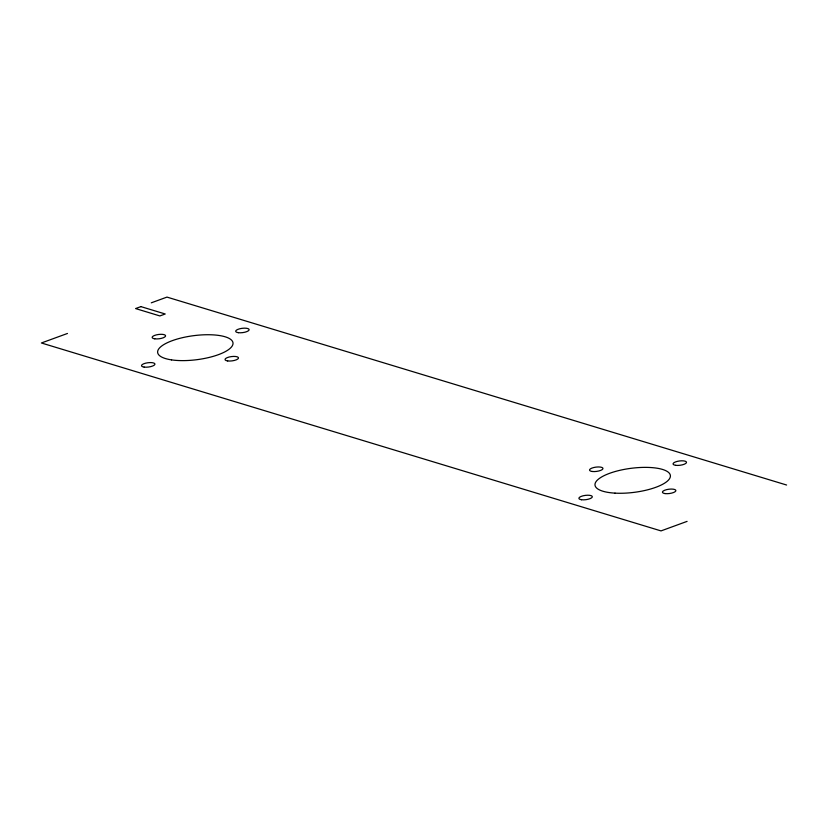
<?xml version="1.0" encoding="UTF-8"?>
<svg xmlns="http://www.w3.org/2000/svg" width="828" height="828" viewBox="0 0 828 828"><rect width="100%" height="100%" fill="white"/><g stroke="black" fill="none" stroke-linecap="round" stroke-linejoin="round"><path stroke-width="1.24" d="M67.461 333.467L41.4 342.978L661.023 530.903L687.085 521.381M151.276 302.831L166.977 297.097L786.6 485.022M140.915 306.619L135.585 308.565L159.876 315.934L165.217 313.988L140.915 306.619M171.541 359.88A37.995 12.12 -7.3 0 0 232.554 345.317A37.995 12.12 -7.3 0 0 181.839 337.824A37.995 12.12 -7.3 0 0 171.541 359.88M227.669 360.936A6.8 2.173 -7.3 0 0 238.454 358.234A6.8 2.173 -7.3 0 0 229.149 357.013A6.8 2.173 -7.3 0 0 227.669 360.936M238.319 332.68A6.8 2.173 -7.3 0 0 249.093 329.979A6.8 2.173 -7.3 0 0 239.789 328.757A6.8 2.173 -7.3 0 0 238.319 332.68M144.134 367.094A6.8 2.173 -7.3 0 0 154.908 364.392A6.8 2.173 -7.3 0 0 145.614 363.171A6.8 2.173 -7.3 0 0 144.134 367.094M154.774 338.828A6.8 2.173 -7.3 0 0 165.559 336.127A6.8 2.173 -7.3 0 0 156.254 334.905A6.8 2.173 -7.3 0 0 154.774 338.828M614.997 493.136A37.995 12.12 -7.3 0 0 670.38 475.562A37.995 12.12 -7.3 0 0 612.689 472.27A37.995 12.12 -7.3 0 0 614.997 493.136M675.7 465.326A6.8 2.173 -7.3 0 0 686.474 462.624A6.8 2.173 -7.3 0 0 677.169 461.403A6.8 2.173 -7.3 0 0 675.7 465.326M665.05 493.581A6.8 2.173 -7.3 0 0 675.834 490.89A6.8 2.173 -7.3 0 0 666.53 489.659A6.8 2.173 -7.3 0 0 665.05 493.581M581.515 499.739A6.8 2.173 -7.3 0 0 592.289 497.038A6.8 2.173 -7.3 0 0 582.995 495.817A6.8 2.173 -7.3 0 0 581.515 499.739M592.155 471.474A6.8 2.173 -7.3 0 0 602.939 468.772A6.8 2.173 -7.3 0 0 593.635 467.551A6.8 2.173 -7.3 0 0 592.155 471.474"/></g></svg>
